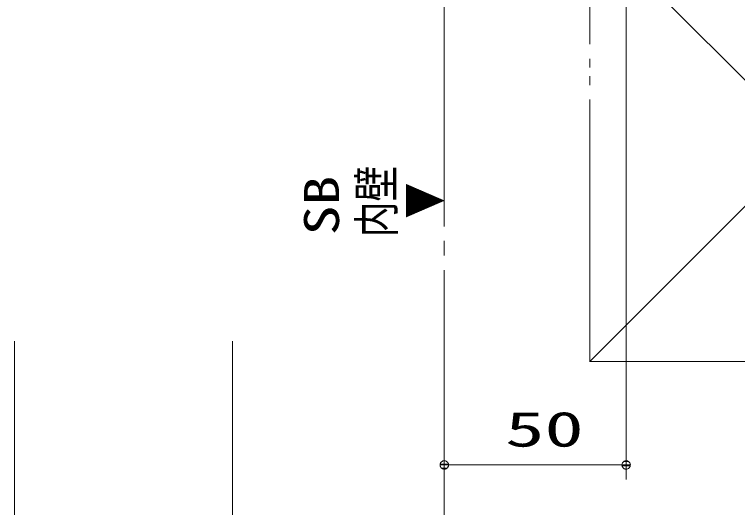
# Model space of a CAD drawing. Units: millimetres on the paper. Extents: x -305 to 305, y -152 to 152.
# Drawn here: x -108.79 to -59.08, y -30.62 to 3.25 of the extents above; entities that cross this region are included whole.
import ezdxf
from ezdxf.enums import TextEntityAlignment as Align

# ---------------------------------------------------------------- set-up
doc = ezdxf.new("R2010")
doc.units = ezdxf.units.MM
doc.linetypes.add('LONG_CHAIN', pattern=[21, 18, -1, 1, -1])
doc.linetypes.add('LONG_DOUBLE_CHAIN', pattern=[21.8, 18, -1, 0.6, -0.6, 0.6, -1])
doc.layers.add('0-2_0', color=7, linetype='Continuous', lineweight=9)
doc.layers.add('0-3_S3', color=7, linetype='Continuous', lineweight=9)
doc.styles.add('ＭＳ ゴシック', font='')
doc.styles.get('ＭＳ ゴシック').set_extended_font_data('MS Gothic')

# ---------------------------------------------------------------- blocks, each defined once
blk = doc.blocks.new('_DOTSMALL')
at = {"layer": '0-2_0'}
for p, q in [((0.0746, 0.1), (-0.0746, 0.1)), ((0.1223, -0.0248), (-0.1223, -0.0248))]:
    blk.add_line(p, q, dxfattribs=at)
for points in [[(0.125, 0), (0.124, 0.0157), (0.1211, 0.0311), (0.1162, 0.046), (0.1095, 0.0602), (0.1011, 0.0735), (0.0911, 0.0856), (0.0797, 0.0963), (0.067, 0.1055), (0.0532, 0.1131), (0.0386, 0.1189), (0.0234, 0.1228), (0.0078, 0.1248), (-0.0078, 0.1248), (-0.0234, 0.1228), (-0.0386, 0.1189), (-0.0532, 0.1131), (-0.067, 0.1055), (-0.0797, 0.0963), (-0.0911, 0.0856), (-0.1011, 0.0735), (-0.1095, 0.0602), (-0.1162, 0.046), (-0.1211, 0.0311), (-0.124, 0.0157), (-0.125, 0), (0, 0)], [(-0.125, 0), (-0.124, -0.0157), (-0.1211, -0.0311), (-0.1162, -0.046), (-0.1095, -0.0602), (-0.1011, -0.0735), (-0.0911, -0.0856), (-0.0797, -0.0963), (-0.067, -0.1055), (-0.0532, -0.1131), (-0.0386, -0.1189), (-0.0234, -0.1228), (-0.0078, -0.1248), (0.0078, -0.1248), (0.0234, -0.1228), (0.0386, -0.1189), (0.0532, -0.1131), (0.067, -0.1055), (0.0797, -0.0963), (0.0911, -0.0856), (0.1011, -0.0735), (0.1095, -0.0602), (0.1162, -0.046), (0.1211, -0.0311), (0.124, -0.0157), (0.125, 0), (0, 0)]]:
    blk.add_lwpolyline(points, close=True, dxfattribs=at)

msp = doc.modelspace()

# ---------------------------------------------------------------- linework, layer by layer
at = {"layer": '0-3_S3', "linetype": 'LONG_CHAIN'}
msp.add_line((-79.24, 27.687), (-79.24, -33.1), dxfattribs=at)
at = {"layer": '0-3_S3', "linetype": 'LONG_DOUBLE_CHAIN'}
for p, q in [((-69.24, -20.601), (-39.24, 9.399)), ((-69.24, 9.399), (-39.24, -20.601)), ((-69.24, -20.601), (-69.24, 9.399)), ((-108.788, -19.199), (-108.788, -87.126)), ((-93.788, -19.199), (-93.788, -78.481)), ((-93.788, -19.199), (-93.788, -74.656)), ((-69.256, -20.601), (-39.24, -20.601))]:
    msp.add_line(p, q, dxfattribs=at)
at = {"layer": '0-3_S3'}
for p, q in [((-66.739, 9.399), (-66.739, -28.697)), ((-79.24, -27.697), (-66.739, -27.697))]:
    msp.add_line(p, q, dxfattribs=at)

# ---------------------------------------------------------------- block references
at = {"layer": '0-3_S3', "xscale": 2.32, "yscale": 2.32, "rotation": 180}
msp.add_blockref('_DOTSMALL', (-79.24, -27.697), dxfattribs=at)
at = {"layer": '0-3_S3', "xscale": 2.32, "yscale": 2.32}
msp.add_blockref('_DOTSMALL', (-66.739, -27.697), dxfattribs=at)

# ---------------------------------------------------------------- texts
at = {"layer": '0-3_S3', "style": 'ＭＳ ゴシック'}
for s, width, p in [('内壁', 0.75, (-81.979, -12.061)), ('SB', 1.25, (-85.754, -11.922)), ('▼', 0.75, (-78.704, -10.771))]:
    msp.add_text(s, height=2.405, rotation=90, dxfattribs=dict(at, width=width)).set_placement(p, align=Align.BOTTOM_LEFT)
at = {"layer": '0-3_S3', "style": 'ＭＳ ゴシック', "width": 1.65}
msp.add_text('50', height=2.405, dxfattribs=at).set_placement((-75.052, -27.16), align=Align.BOTTOM_LEFT)

doc.saveas('drawing.dxf')
